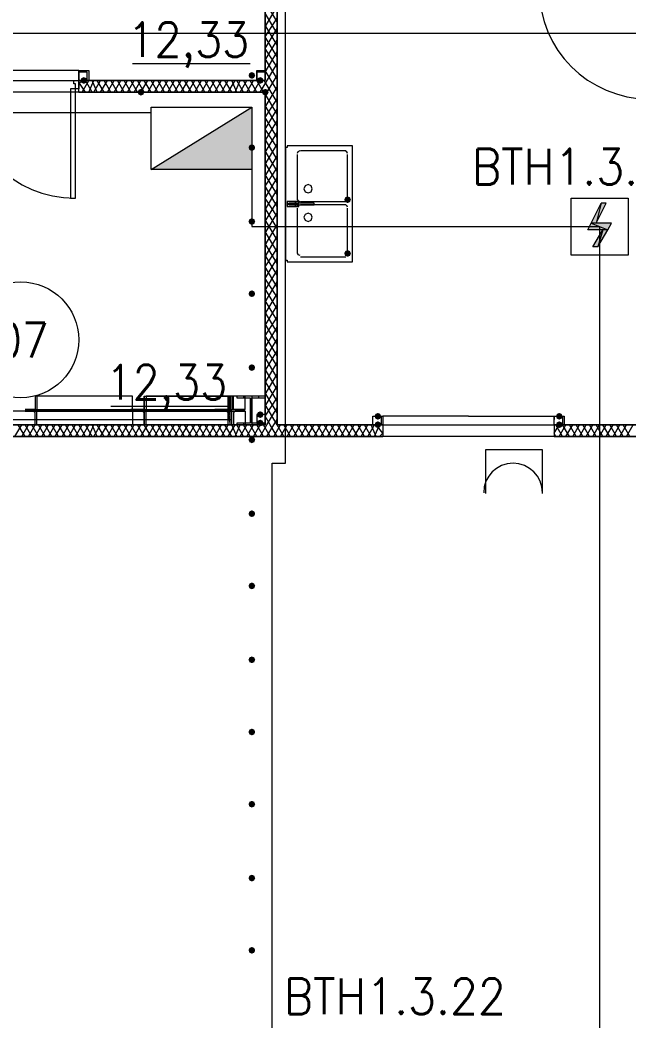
# Model space of a CAD drawing. Header units: millimetres. Extents: x 0 to 420, y 0 to 297.
# Drawn here: x 107.57 to 122.91, y 125.33 to 150.54 of the extents above; entities that cross this region are included whole.
import ezdxf

# ---------------------------------------------------------------- set-up
doc = ezdxf.new("R2010")
doc.units = ezdxf.units.MM
doc.styles.get("Standard").update_dxf_attribs({"font": 'STANDARD'})

msp = doc.modelspace()

# ---------------------------------------------------------------- hatches: boundary and pattern name
for color, points in [(7, [(109.262333, 149.013333), (109.237463, 148.953537), (109.177667, 148.928667), (109.117871, 148.953537), (109.093, 149.013333), (109.117871, 149.073129), (109.177667, 149.098), (109.237462, 149.073129)]), (7, [(113.495667, 149.140333), (113.470796, 149.080537), (113.411, 149.055667), (113.351204, 149.080537), (113.326333, 149.140333), (113.351204, 149.200129), (113.411, 149.225), (113.470796, 149.200129)]), (7, [(113.707333, 149.013333), (113.682463, 148.953537), (113.622667, 148.928667), (113.562871, 148.953537), (113.538, 149.013333), (113.562871, 149.073129), (113.622667, 149.098), (113.682462, 149.073129)]), (254, [(110.701667, 148.717), (110.676796, 148.657204), (110.617, 148.632333), (110.557204, 148.657204), (110.532333, 148.717), (110.557204, 148.776796), (110.617, 148.801667), (110.676796, 148.776796)]), (254, [(113.834333, 148.717), (113.809462, 148.657204), (113.749667, 148.632333), (113.689871, 148.657204), (113.665, 148.717), (113.689871, 148.776796), (113.749667, 148.801667), (113.809462, 148.776796)]), (1, [(113.411001, 148.335999), (113.411001, 146.769666), (110.871001, 146.769666)]), (7, [(113.495667, 147.32), (113.470796, 147.260204), (113.411, 147.235333), (113.351204, 147.260204), (113.326333, 147.32), (113.351204, 147.379796), (113.411, 147.404667), (113.470796, 147.379796)]), (7, [(115.908667, 146.007667), (115.883796, 145.947871), (115.824, 145.923), (115.764204, 145.947871), (115.739333, 146.007667), (115.764204, 146.067462), (115.824, 146.092333), (115.883796, 146.067463)]), (7, [(113.495667, 145.457333), (113.470796, 145.397537), (113.411, 145.372667), (113.351204, 145.397537), (113.326333, 145.457333), (113.351204, 145.517129), (113.411, 145.542), (113.470796, 145.517129)]), (7, [(115.908667, 144.653), (115.883796, 144.593204), (115.824, 144.568333), (115.764204, 144.593204), (115.739333, 144.653), (115.764204, 144.712796), (115.824, 144.737667), (115.883796, 144.712796)]), (7, [(113.495667, 143.637), (113.470796, 143.577204), (113.411, 143.552333), (113.351204, 143.577204), (113.326333, 143.637), (113.351204, 143.696796), (113.411, 143.721667), (113.470796, 143.696796)]), (7, [(113.495667, 141.774333), (113.470796, 141.714537), (113.411, 141.689667), (113.351204, 141.714537), (113.326333, 141.774333), (113.351204, 141.834129), (113.411, 141.859), (113.470796, 141.834129)]), (98, [(112.860667, 141.054667), (112.818333, 141.054667)]), (98, [(112.522, 140.716), (112.564333, 140.716)]), (98, [(112.522, 140.673667), (112.564333, 140.673667)]), (98, [(112.776, 140.716), (112.860667, 140.716)]), (7, [(113.707333, 140.589), (113.682463, 140.529204), (113.622667, 140.504333), (113.562871, 140.529204), (113.538, 140.589), (113.562871, 140.648796), (113.622667, 140.673667), (113.682462, 140.648796)]), (7, [(113.707333, 140.377333), (113.682463, 140.317537), (113.622667, 140.292667), (113.562871, 140.317537), (113.538, 140.377333), (113.562871, 140.437129), (113.622667, 140.462), (113.682462, 140.437129)]), (7, [(116.670667, 140.546667), (116.645796, 140.486871), (116.586, 140.462), (116.526204, 140.486871), (116.501333, 140.546667), (116.526204, 140.606462), (116.586, 140.631333), (116.645796, 140.606463)]), (7, [(116.670667, 140.335), (116.645796, 140.275204), (116.586, 140.250333), (116.526204, 140.275204), (116.501333, 140.335), (116.526204, 140.394796), (116.586, 140.419667), (116.645796, 140.394796)]), (7, [(121.242667, 140.546667), (121.217796, 140.486871), (121.158, 140.462), (121.098204, 140.486871), (121.073333, 140.546667), (121.098204, 140.606462), (121.158, 140.631333), (121.217796, 140.606463)]), (7, [(121.242667, 140.335), (121.217796, 140.275204), (121.158, 140.250333), (121.098204, 140.275204), (121.073333, 140.335), (121.098204, 140.394796), (121.158, 140.419667), (121.217796, 140.394796)]), (7, [(113.495667, 139.954), (113.470796, 139.894204), (113.411, 139.869333), (113.351204, 139.894204), (113.326333, 139.954), (113.351204, 140.013796), (113.411, 140.038667), (113.470796, 140.013796)]), (7, [(113.495667, 138.091333), (113.470796, 138.031537), (113.411, 138.006667), (113.351204, 138.031537), (113.326333, 138.091333), (113.351204, 138.151129), (113.411, 138.176), (113.470796, 138.151129)]), (7, [(113.495667, 136.271), (113.470796, 136.211204), (113.411, 136.186333), (113.351204, 136.211204), (113.326333, 136.271), (113.351204, 136.330796), (113.411, 136.355667), (113.470796, 136.330796)]), (7, [(113.495667, 134.408333), (113.470796, 134.348537), (113.411, 134.323667), (113.351204, 134.348537), (113.326333, 134.408333), (113.351204, 134.468129), (113.411, 134.493), (113.470796, 134.468129)]), (7, [(113.495667, 132.588), (113.470796, 132.528204), (113.411, 132.503333), (113.351204, 132.528204), (113.326333, 132.588), (113.351204, 132.647796), (113.411, 132.672667), (113.470796, 132.647796)]), (7, [(113.495667, 130.767667), (113.470796, 130.707871), (113.411, 130.683), (113.351204, 130.707871), (113.326333, 130.767667), (113.351204, 130.827462), (113.411, 130.852333), (113.470796, 130.827463)]), (7, [(113.495667, 128.905), (113.470796, 128.845204), (113.411, 128.820333), (113.351204, 128.845204), (113.326333, 128.905), (113.351204, 128.964796), (113.411, 128.989667), (113.470796, 128.964796)]), (7, [(113.495667, 127.084667), (113.470796, 127.024871), (113.411, 127), (113.351204, 127.024871), (113.326333, 127.084667), (113.351204, 127.144462), (113.411, 127.169333), (113.470796, 127.144463)])]:
    msp.add_hatch(color=color).paths.add_polyline_path(points, flags=0)
h = msp.add_hatch(color=7)
h.paths.add_polyline_path([(109.050667, 148.717), (113.749667, 148.717)], flags=0)
h.paths.add_polyline_path([(113.749667, 148.717), (109.050667, 148.717)], flags=0)
h = msp.add_hatch(color=5)
h.paths.add_polyline_path([(122.343335, 145.922999), (122.216335, 145.922999), (122.089335, 145.414999)], flags=0)
h.paths.add_polyline_path([(122.216335, 145.922999), (122.089335, 145.414999), (121.962335, 145.414999)], flags=0)
h = msp.add_hatch(color=5)
h.paths.add_polyline_path([(122.470335, 145.414999), (121.962335, 145.414999), (122.385668, 145.245666)], flags=0)
h.paths.add_polyline_path([(121.962335, 145.414999), (122.385668, 145.245666), (121.877668, 145.245666)], flags=0)
h = msp.add_hatch(color=5)
h.paths.add_polyline_path([(122.385668, 145.245666), (122.258668, 145.245666), (122.131668, 144.822333)], flags=0)
h.paths.add_polyline_path([(122.258668, 145.245666), (122.131668, 144.822333), (122.004668, 144.822333)], flags=0)
h = msp.add_hatch(color=98)
h.paths.add_polyline_path([(112.860667, 141.054667), (112.818333, 141.054667), (112.860667, 140.800667)], flags=0)
h.paths.add_polyline_path([(112.818333, 141.054667), (112.860667, 140.800667), (112.818333, 140.800667)], flags=0)
h = msp.add_hatch(color=98)
h.paths.add_polyline_path([(112.860667, 140.716), (112.522, 140.716)], flags=0)
h.paths.add_polyline_path([(112.522, 140.716), (112.860667, 140.716)], flags=0)
h.paths.add_polyline_path([(112.860667, 140.716), (112.522, 140.716)], flags=0)
h.paths.add_polyline_path([(112.860667, 140.716), (112.522, 140.716), (112.479667, 140.716)], flags=0)
h = msp.add_hatch(color=98)
h.paths.add_polyline_path([(112.479667, 140.716), (112.860667, 140.716)], flags=0)
h.paths.add_polyline_path([(112.860667, 140.716), (112.479667, 140.716)], flags=0)
h.paths.add_polyline_path([(112.860667, 140.716), (112.479667, 140.716)], flags=0)
h.paths.add_polyline_path([(112.479667, 140.716), (112.860667, 140.716)], flags=0)
h.paths.add_polyline_path([(112.860667, 140.716), (112.479667, 140.716)], flags=0)
h.paths.add_polyline_path([(112.860667, 140.716), (112.479667, 140.716)], flags=0)
h.paths.add_polyline_path([(112.479667, 140.716), (112.860667, 140.716)], flags=0)
h.paths.add_polyline_path([(112.860667, 140.716), (112.479667, 140.716)], flags=0)
h.paths.add_polyline_path([(112.860667, 140.716), (112.479667, 140.716)], flags=0)
h = msp.add_hatch(color=98)
h.paths.add_polyline_path([(112.479667, 140.673667), (112.860667, 140.673667)], flags=0)
h.paths.add_polyline_path([(112.479667, 140.673667), (112.860667, 140.673667)], flags=0)
h.paths.add_polyline_path([(112.860667, 140.673667), (112.479667, 140.673667)], flags=0)
h.paths.add_polyline_path([(112.860667, 140.673667), (112.479667, 140.673667)], flags=0)
h.paths.add_polyline_path([(112.479667, 140.673667), (112.860667, 140.673667)], flags=0)
h.paths.add_polyline_path([(112.860667, 140.673667), (112.479667, 140.673667)], flags=0)
h.paths.add_polyline_path([(112.860667, 140.673667), (112.479667, 140.673667)], flags=0)
h.paths.add_polyline_path([(112.479667, 140.673667), (112.860667, 140.673667)], flags=0)
h.paths.add_polyline_path([(112.860667, 140.673667), (112.479667, 140.673667)], flags=0)
h.paths.add_polyline_path([(112.860667, 140.673667), (112.479667, 140.673667), (112.522, 140.673667)], flags=0)
h = msp.add_hatch(color=98)
h.paths.add_polyline_path([(112.479667, 140.673667), (112.860667, 140.673667)], flags=0)
h.paths.add_polyline_path([(112.860667, 140.673667), (112.522, 140.673667)], flags=0)
h.paths.add_polyline_path([(112.860667, 140.673667), (112.522, 140.673667)], flags=0)
h = msp.add_hatch(color=98)
h.paths.add_polyline_path([(112.522, 140.716), (112.564333, 140.716)], flags=0)
h.paths.add_polyline_path([(112.564333, 140.716), (112.522, 140.716)], flags=0)
h = msp.add_hatch(color=98)
h.paths.add_polyline_path([(112.522, 140.673667), (112.564333, 140.673667)], flags=0)
h.paths.add_polyline_path([(112.564333, 140.673667), (112.522, 140.673667)], flags=0)
h = msp.add_hatch(color=98)
h.paths.add_polyline_path([(112.860667, 140.716), (112.818333, 140.716)], flags=0)
h.paths.add_polyline_path([(112.818333, 140.716), (112.860667, 140.716), (112.776, 140.716)], flags=0)
h.paths.add_polyline_path([(112.860667, 140.716), (112.776, 140.716), (112.564333, 140.716)], flags=0)
h = msp.add_hatch(color=98)
h.paths.add_polyline_path([(112.860667, 140.673667), (112.564333, 140.673667)], flags=0)
h.paths.add_polyline_path([(112.564333, 140.673667), (112.860667, 140.673667), (112.776, 140.673667)], flags=0)
h = msp.add_hatch(color=98)
h.paths.add_polyline_path([(112.860667, 140.673667), (112.776, 140.673667), (112.860667, 140.631333)], flags=0)
h.paths.add_polyline_path([(112.776, 140.673667), (112.860667, 140.631333), (112.818333, 140.631333)], flags=0)
h.paths.add_polyline_path([(112.860667, 140.631333), (112.818333, 140.631333)], flags=0)
h.paths.add_polyline_path([(112.818333, 140.631333), (112.860667, 140.631333)], flags=0)
h.paths.add_polyline_path([(112.860667, 140.631333), (112.818333, 140.631333)], flags=0)
h.paths.add_polyline_path([(112.860667, 140.631333), (112.818333, 140.631333)], flags=0)
h.paths.add_polyline_path([(112.818333, 140.631333), (112.860667, 140.631333)], flags=0)
h.paths.add_polyline_path([(112.860667, 140.631333), (112.818333, 140.631333)], flags=0)
h = msp.add_hatch(color=98)
h.paths.add_polyline_path([(112.860667, 140.800667), (112.818333, 140.800667), (112.860667, 140.758333)], flags=0)
h.paths.add_polyline_path([(112.818333, 140.800667), (112.860667, 140.758333), (112.818333, 140.758333)], flags=0)
h.paths.add_polyline_path([(112.860667, 140.758333), (112.818333, 140.758333)], flags=0)
h.paths.add_polyline_path([(112.818333, 140.758333), (112.860667, 140.758333)], flags=0)
h = msp.add_hatch(color=98)
h.paths.add_polyline_path([(112.860667, 140.758333), (112.818333, 140.758333), (112.860667, 140.716)], flags=0)
h.paths.add_polyline_path([(112.818333, 140.758333), (112.860667, 140.716), (112.818333, 140.716)], flags=0)
h.paths.add_polyline_path([(112.860667, 140.716), (112.818333, 140.716)], flags=0)
h.paths.add_polyline_path([(112.818333, 140.716), (112.860667, 140.716)], flags=0)
h = msp.add_hatch(color=98)
h.paths.add_polyline_path([(112.860667, 140.631333), (112.818333, 140.631333), (112.860667, 140.589)], flags=0)
h.paths.add_polyline_path([(112.818333, 140.631333), (112.860667, 140.589), (112.818333, 140.589)], flags=0)

# ---------------------------------------------------------------- linework, layer by layer
at = {"color": 6, "lineweight": 0}
for points in [[(133.265334, 221.868999), (118.956668, 221.868999), (118.956668, 215.518999), (102.065668, 215.518999), (102.065668, 148.208999), (110.871001, 148.208999)], [(119.295333, 105.875667), (118.787333, 105.875667), (118.787333, 112.183333), (113.919, 112.183333), (113.919, 139.361333), (114.257667, 139.361333), (114.257667, 160.02), (114.511667, 160.02), (114.511667, 163.152667), (114.681, 163.152667)], [(120.734667, 138.599333), (120.734667, 139.7), (119.295333, 139.7), (119.295333, 138.599333)], [(120.734667, 138.620712), (120.719576, 138.769982), (120.676383, 138.909009), (120.608066, 139.034815), (120.517602, 139.144423), (120.40797, 139.234855), (120.282146, 139.303136), (120.143108, 139.346288), (119.993833, 139.361333), (119.844559, 139.346288), (119.705521, 139.303136), (119.579697, 139.234855), (119.470064, 139.144423), (119.379601, 139.034815), (119.311284, 138.909009), (119.268091, 138.769982), (119.253, 138.620712)]]:
    msp.add_lwpolyline(points, dxfattribs=at)
at = {"color": 1, "lineweight": 0}
for points in [[(156.421668, 145.287999), (142.663334, 145.287999), (142.663334, 150.198666), (139.488334, 150.198666), (139.488334, 145.287999), (127.127001, 145.287999), (127.127001, 150.198666), (125.814668, 150.198666), (107.272668, 150.198666), (107.272668, 152.315333), (107.272668, 153.754666), (107.272668, 162.009666), (107.611335, 162.009666), (107.611335, 163.152666), (107.611335, 178.138666)], [(110.871001, 146.769666), (110.871001, 148.335999), (113.411001, 148.335999), (113.411001, 146.769666), (110.871001, 146.769666), (113.411001, 148.335999)], [(113.411001, 146.769666), (113.411001, 145.330333), (121.454335, 145.330333), (122.174001, 145.330333), (122.174001, 124.375333), (116.755335, 124.375333), (116.755335, 114.3), (109.685668, 114.3), (109.685668, 108.458), (134.620001, 108.458), (134.620001, 122.809), (226.610334, 122.809)]]:
    msp.add_lwpolyline(points, dxfattribs=at)
at = {"color": 152, "lineweight": 0}
for points in [[(101.430667, 149.013333), (113.749667, 149.013333), (113.749667, 157.437667), (101.430667, 157.437667)], [(101.430667, 140.335), (113.749667, 140.335), (113.749667, 148.717), (101.430667, 148.717)]]:
    msp.add_lwpolyline(points, close=True, dxfattribs=at)
at = {"color": 7, "lineweight": 0}
for points in [[(113.749667, 157.437667), (113.749667, 149.013333)], [(114.046, 140.335), (114.046, 151.468667)], [(120.65, 151.3205), (120.664316, 151.036991), (120.706334, 150.761673), (120.77466, 150.495939), (120.867901, 150.241182), (120.984663, 149.998796), (121.123552, 149.770176), (121.283176, 149.556714), (121.462139, 149.359805), (121.659048, 149.180842), (121.872509, 149.021219), (122.10113, 148.88233), (122.343515, 148.765568), (122.598272, 148.672326), (122.864006, 148.604), (123.139325, 148.561982), (123.422833, 148.547667)], [(114.046, 150.495), (113.749667, 151.003)], [(113.749667, 150.368), (114.046, 150.876)], [(114.046, 150.198667), (113.749667, 150.706667)], [(113.749667, 150.114), (114.046, 150.579667)], [(114.046, 149.902333), (113.749667, 150.410333)], [(113.749667, 149.817667), (114.046, 150.325667)], [(114.046, 149.606), (113.749667, 150.114)], [(113.749667, 149.521333), (114.046, 150.029333)], [(114.046, 149.352), (113.749667, 149.817667)], [(113.749667, 149.225), (114.046, 149.733)], [(114.046, 149.055667), (113.749667, 149.563667)], [(107.611333, 149.267333), (106.129667, 149.267333), (106.129667, 149.140333)], [(109.050667, 149.140333), (109.050667, 149.267333), (107.611333, 149.267333)], [(109.177667, 149.267333), (109.177667, 149.225)], [(110.405333, 149.436667), (113.368667, 149.436667)], [(113.622667, 149.267333), (113.622667, 149.225)], [(113.749667, 148.928667), (114.046, 149.436667)], [(114.046, 148.759333), (113.749667, 149.267333)], [(106.129667, 149.140333), (106.129667, 149.013333), (107.611333, 149.013333)], [(107.611333, 149.013333), (109.050667, 149.013333), (109.050667, 149.140333)], [(109.050667, 148.928667), (109.135333, 149.013333)], [(109.050667, 148.717), (109.050667, 148.801667), (109.050667, 149.013333)], [(113.749667, 149.013333), (109.050667, 149.013333)], [(109.135333, 148.717), (109.304667, 149.013333)], [(109.389333, 148.717), (109.22, 149.013333)], [(109.304667, 148.717), (109.431667, 149.013333)], [(109.516333, 148.717), (109.389333, 149.013333)], [(109.431667, 148.717), (109.601, 149.013333)], [(109.685667, 148.717), (109.516333, 149.013333)], [(109.601, 148.717), (109.770333, 149.013333)], [(109.855, 148.717), (109.685667, 149.013333)], [(109.770333, 148.717), (109.939667, 149.013333)], [(110.024333, 148.717), (109.855, 149.013333)], [(109.939667, 148.717), (110.109, 149.013333)], [(110.193667, 148.717), (110.024333, 149.013333)], [(110.109, 148.717), (110.278333, 149.013333)], [(110.363, 148.717), (110.193667, 149.013333)], [(110.278333, 148.717), (110.447667, 149.013333)], [(110.532333, 148.717), (110.363, 149.013333)], [(110.447667, 148.717), (110.617, 149.013333)], [(110.701667, 148.717), (110.532333, 149.013333)], [(110.617, 148.717), (110.786333, 149.013333)], [(110.871, 148.717), (110.701667, 149.013333)], [(110.786333, 148.717), (110.955667, 149.013333)], [(111.040333, 148.717), (110.871, 149.013333)], [(110.955667, 148.717), (111.125, 149.013333)], [(111.209667, 148.717), (111.040333, 149.013333)], [(111.125, 148.717), (111.294333, 149.013333)], [(111.379, 148.717), (111.209667, 149.013333)], [(111.294333, 148.717), (111.463667, 149.013333)], [(111.548333, 148.717), (111.379, 149.013333)], [(111.463667, 148.717), (111.633, 149.013333)], [(111.717667, 148.717), (111.548333, 149.013333)], [(111.633, 148.717), (111.802333, 149.013333)], [(111.887, 148.717), (111.717667, 149.013333)], [(111.802333, 148.717), (111.971667, 149.013333)], [(112.056333, 148.717), (111.887, 149.013333)], [(111.971667, 148.717), (112.141, 149.013333)], [(112.225667, 148.717), (112.056333, 149.013333)], [(112.141, 148.717), (112.310333, 149.013333)], [(112.395, 148.717), (112.225667, 149.013333)], [(112.310333, 148.717), (112.479667, 149.013333)], [(112.564333, 148.717), (112.395, 149.013333)], [(112.479667, 148.717), (112.649, 149.013333)], [(112.733667, 148.717), (112.564333, 149.013333)], [(112.649, 148.717), (112.818333, 149.013333)], [(112.903, 148.717), (112.733667, 149.013333)], [(112.818333, 148.717), (112.987667, 149.013333)], [(113.03, 148.717), (112.903, 149.013333)], [(112.987667, 148.717), (113.114667, 149.013333)], [(113.199333, 148.717), (113.03, 149.013333)], [(113.114667, 148.717), (113.284, 149.013333)], [(113.368667, 148.717), (113.199333, 149.013333)], [(113.284, 148.717), (113.453333, 149.013333)], [(113.538, 148.717), (113.368667, 149.013333)], [(113.453333, 148.717), (113.622667, 149.013333)], [(113.707333, 148.717), (113.538, 149.013333)], [(113.749667, 148.971), (113.707333, 149.013333)], [(113.749667, 148.632333), (114.046, 149.140333)], [(106.172, 148.822833), (106.186316, 148.539325), (106.228334, 148.264006), (106.29666, 147.998272), (106.389901, 147.743515), (106.506663, 147.50113), (106.645552, 147.272509), (106.805176, 147.059048), (106.984139, 146.862139), (107.181048, 146.683176), (107.394509, 146.523552), (107.62313, 146.384663), (107.865515, 146.267901), (108.120272, 146.17466), (108.386006, 146.106334), (108.661325, 146.064316), (108.944833, 146.05)], [(109.22, 148.717), (109.050667, 148.971)], [(109.050667, 148.717), (109.050667, 148.801667)], [(113.622667, 148.717), (113.749667, 148.928667)], [(114.046, 148.463), (113.749667, 148.971)], [(113.749667, 148.336), (114.046, 148.844)], [(109.050667, 148.717), (113.749667, 148.717), (109.050667, 148.717), (113.749667, 148.717)], [(109.050667, 148.717), (113.749667, 148.717)], [(113.749667, 148.717), (113.749667, 140.335)], [(114.046, 148.166667), (113.749667, 148.674667)], [(113.749667, 148.082), (114.046, 148.547667)], [(114.046, 147.870333), (113.749667, 148.378333)], [(113.749667, 147.785667), (114.046, 148.293667)], [(114.046, 147.574), (113.749667, 148.082)], [(113.749667, 147.489333), (114.046, 147.997333)], [(114.046, 147.32), (113.749667, 147.785667)], [(113.749667, 147.193), (114.046, 147.701)], [(114.046, 147.023667), (113.749667, 147.531667)], [(113.749667, 146.896667), (114.046, 147.404667)], [(114.046, 146.727333), (113.749667, 147.235333)], [(114.6175, 147.235333), (114.572605, 147.216728), (114.554, 147.171833)], [(115.781667, 147.235333), (114.638667, 147.235333)], [(115.824, 147.171833), (115.805394, 147.216728), (115.7605, 147.235333)], [(113.749667, 146.600333), (114.046, 147.108333)], [(114.554, 147.150667), (114.554, 146.007667)], [(115.824, 146.007667), (115.824, 147.150667)], [(114.046, 146.431), (113.749667, 146.939)], [(113.749667, 146.346333), (114.046, 146.812)], [(114.046, 146.134667), (113.749667, 146.642667)], [(113.749667, 146.05), (114.046, 146.558)], [(114.046, 145.838333), (113.749667, 146.346333)], [(113.749667, 145.753667), (114.046, 146.261667)], [(114.046, 145.584333), (113.749667, 146.05)], [(113.749667, 145.457333), (114.046, 145.965333)], [(114.554, 146.028833), (114.572605, 145.983939), (114.6175, 145.965333)], [(114.638667, 145.965333), (115.781667, 145.965333)], [(115.7605, 145.965333), (115.805394, 145.983939), (115.824, 146.028833)], [(121.454335, 146.049999), (122.893668, 146.049999)], [(114.046, 145.288), (113.749667, 145.796)], [(114.6175, 145.880667), (114.572605, 145.862061), (114.554, 145.817167)], [(114.554, 145.796), (114.554, 144.653)], [(115.781667, 145.880667), (114.638667, 145.880667)], [(115.824, 145.817167), (115.805394, 145.862061), (115.7605, 145.880667)], [(115.824, 144.653), (115.824, 145.796)], [(113.749667, 145.161), (114.046, 145.669)], [(114.046, 144.991667), (113.749667, 145.499667)], [(113.749667, 144.864667), (114.046, 145.372667)], [(114.046, 144.695333), (113.749667, 145.203333)], [(113.749667, 144.568333), (114.046, 145.076333)], [(114.046, 144.399), (113.749667, 144.907)], [(113.749667, 144.314333), (114.046, 144.78)], [(114.046, 144.102667), (113.749667, 144.610667)], [(113.749667, 144.018), (114.046, 144.526)], [(114.554, 144.674167), (114.572605, 144.629272), (114.6175, 144.610667)], [(114.638667, 144.568333), (115.781667, 144.568333)], [(115.7605, 144.610667), (115.805394, 144.629272), (115.824, 144.674167)], [(114.046, 143.806333), (113.749667, 144.314333)], [(113.749667, 143.721667), (114.046, 144.229667)], [(114.046, 143.552333), (113.749667, 144.018)], [(113.749667, 143.425333), (114.046, 143.933333)], [(114.046, 143.256), (113.749667, 143.764)], [(113.749667, 143.129), (114.046, 143.637)], [(114.046, 142.959667), (113.749667, 143.467667)], [(113.749667, 142.832667), (114.046, 143.340667)], [(114.046, 142.663333), (113.749667, 143.171333)], [(113.749667, 142.578667), (114.046, 143.044333)], [(114.046, 142.367), (113.749667, 142.875)], [(113.749667, 142.282333), (114.046, 142.790333)], [(114.046, 142.070667), (113.749667, 142.578667)], [(113.749667, 141.986), (114.046, 142.494)], [(114.046, 141.816667), (113.749667, 142.282333)], [(113.749667, 141.689667), (114.046, 142.197667)], [(114.046, 141.520333), (113.749667, 142.028333)], [(113.749667, 141.393333), (114.046, 141.901333)], [(114.046, 141.224), (113.749667, 141.732)], [(113.749667, 141.097), (114.046, 141.605)], [(114.046, 140.927667), (113.749667, 141.435667)], [(113.749667, 140.800667), (114.046, 141.308667)], [(107.95, 141.054667), (107.95, 140.758333), (107.95, 140.716), (107.907667, 140.716), (107.696, 140.716)], [(107.992333, 141.054667), (107.95, 141.054667)], [(110.701667, 140.716), (110.701667, 141.054667), (110.701667, 140.758333), (110.701667, 140.716), (112.860667, 140.716)], [(110.701667, 141.054667), (112.860667, 141.054667)], [(112.903, 141.054667), (110.744, 141.054667), (110.744, 140.716), (112.903, 140.716), (113.241667, 140.716), (113.199333, 140.716), (112.987667, 140.716), (112.945333, 140.716), (112.945333, 140.758333), (112.945333, 141.054667), (112.903, 141.054667), (112.903, 140.716)], [(112.860667, 140.716), (113.241667, 140.716), (113.241667, 141.054667), (112.860667, 141.054667)], [(113.03, 141.054667), (113.03, 141.012333)], [(113.199333, 141.054667), (113.199333, 141.012333)], [(113.411, 141.054667), (113.411, 140.335)], [(113.580333, 141.054667), (113.580333, 141.012333)], [(114.046, 140.631333), (113.749667, 141.139333)], [(113.749667, 141.054667), (113.749667, 141.012333)], [(113.749667, 140.546667), (114.046, 141.012333)], [(102.277333, 140.462), (102.277333, 140.673667), (102.277333, 140.631333), (102.277333, 140.462), (112.903, 140.462), (112.903, 140.673667), (102.277333, 140.673667)], [(107.696, 140.716), (107.992333, 140.716)], [(107.696, 140.673667), (107.992333, 140.673667)], [(107.95, 140.335), (107.95, 140.631333), (107.907667, 140.673667), (107.696, 140.673667)], [(109.855, 140.800667), (112.818333, 140.800667)], [(110.659333, 140.716), (110.363, 140.716), (110.701667, 140.716), (110.659333, 140.716), (110.363, 140.716)], [(110.701667, 140.631333), (110.659333, 140.673667), (110.363, 140.673667), (110.701667, 140.673667)], [(110.363, 140.673667), (110.659333, 140.673667)], [(110.701667, 140.673667), (112.860667, 140.673667)], [(110.701667, 140.673667), (110.701667, 140.335), (110.701667, 140.631333)], [(112.903, 140.335), (110.744, 140.335), (110.744, 140.673667), (112.903, 140.673667), (113.241667, 140.673667), (113.199333, 140.673667), (112.987667, 140.673667), (112.945333, 140.631333), (112.945333, 140.335), (112.903, 140.335), (112.903, 140.673667)], [(112.522, 140.716), (112.776, 140.716)], [(112.522, 140.673667), (112.776, 140.673667)], [(112.860667, 140.673667), (113.241667, 140.673667), (113.241667, 140.335), (112.860667, 140.335)], [(114.046, 140.335), (113.749667, 140.843)], [(113.792, 140.335), (114.046, 140.758333)], [(113.876667, 140.335), (113.749667, 140.546667)], [(113.961333, 140.335), (114.046, 140.462)], [(118.872, 140.546667), (116.713, 140.546667), (116.713, 140.462)], [(116.713, 140.462), (116.713, 140.335), (118.872, 140.335)], [(118.872, 140.546667), (121.031, 140.546667), (121.242667, 140.546667), (121.242667, 140.335), (121.031, 140.335), (121.031, 140.546667), (121.285, 140.546667), (121.285, 140.335), (121.031, 140.335), (121.031, 140.546667), (121.031, 140.462)], [(118.872, 140.335), (121.031, 140.335), (121.031, 140.462)], [(113.749667, 140.335), (101.430667, 140.335)], [(107.442, 140.038667), (107.611333, 140.335)], [(107.696, 140.038667), (107.526667, 140.335)], [(107.611333, 140.038667), (107.780667, 140.335)], [(107.865333, 140.038667), (107.696, 140.335)], [(107.780667, 140.038667), (107.95, 140.335)], [(108.034667, 140.038667), (107.865333, 140.335)], [(107.95, 140.038667), (108.119333, 140.335)], [(107.992333, 140.335), (107.95, 140.335)], [(108.204, 140.038667), (108.034667, 140.335)], [(108.119333, 140.038667), (108.288667, 140.335)], [(108.373333, 140.038667), (108.204, 140.335)], [(108.288667, 140.038667), (108.458, 140.335)], [(108.542667, 140.038667), (108.373333, 140.335)], [(108.458, 140.038667), (108.627333, 140.335)], [(108.712, 140.038667), (108.542667, 140.335)], [(108.627333, 140.038667), (108.796667, 140.335)], [(108.881333, 140.038667), (108.712, 140.335)], [(108.796667, 140.038667), (108.966, 140.335)], [(109.050667, 140.038667), (108.881333, 140.335)], [(108.966, 140.038667), (109.135333, 140.335)], [(109.22, 140.038667), (109.050667, 140.335)], [(109.135333, 140.038667), (109.304667, 140.335)], [(109.389333, 140.038667), (109.22, 140.335)], [(109.304667, 140.038667), (109.431667, 140.335)], [(109.516333, 140.038667), (109.389333, 140.335)], [(109.431667, 140.038667), (109.601, 140.335)], [(109.685667, 140.038667), (109.516333, 140.335)], [(109.601, 140.038667), (109.770333, 140.335)], [(109.855, 140.038667), (109.685667, 140.335)], [(109.770333, 140.038667), (109.939667, 140.335)], [(110.024333, 140.038667), (109.855, 140.335)], [(109.939667, 140.038667), (110.109, 140.335)], [(110.193667, 140.038667), (110.024333, 140.335)], [(110.109, 140.038667), (110.278333, 140.335)], [(110.363, 140.038667), (110.193667, 140.335)], [(110.278333, 140.038667), (110.447667, 140.335)], [(110.532333, 140.038667), (110.363, 140.335)], [(110.447667, 140.038667), (110.617, 140.335)], [(110.701667, 140.038667), (110.532333, 140.335)], [(110.617, 140.038667), (110.786333, 140.335)], [(110.871, 140.038667), (110.701667, 140.335)], [(110.701667, 140.335), (112.860667, 140.335)], [(110.786333, 140.038667), (110.955667, 140.335)], [(111.040333, 140.038667), (110.871, 140.335)], [(110.955667, 140.038667), (111.125, 140.335)], [(111.209667, 140.038667), (111.040333, 140.335)], [(111.125, 140.038667), (111.294333, 140.335)], [(111.379, 140.038667), (111.209667, 140.335)], [(111.294333, 140.038667), (111.463667, 140.335)], [(111.548333, 140.038667), (111.379, 140.335)], [(111.463667, 140.038667), (111.633, 140.335)], [(111.717667, 140.038667), (111.548333, 140.335)], [(111.633, 140.038667), (111.802333, 140.335)], [(111.887, 140.038667), (111.717667, 140.335)], [(111.802333, 140.038667), (111.971667, 140.335)], [(112.056333, 140.038667), (111.887, 140.335)], [(111.971667, 140.038667), (112.141, 140.335)], [(112.225667, 140.038667), (112.056333, 140.335)], [(112.141, 140.038667), (112.310333, 140.335)], [(112.395, 140.038667), (112.225667, 140.335)], [(112.310333, 140.038667), (112.479667, 140.335)], [(112.564333, 140.038667), (112.395, 140.335)], [(112.479667, 140.038667), (112.649, 140.335)], [(112.733667, 140.038667), (112.564333, 140.335)], [(112.649, 140.038667), (112.818333, 140.335)], [(112.903, 140.038667), (112.733667, 140.335)], [(112.818333, 140.038667), (112.987667, 140.335)], [(113.03, 140.038667), (112.903, 140.335)], [(112.987667, 140.038667), (113.114667, 140.335)], [(113.03, 140.377333), (113.03, 140.335)], [(113.199333, 140.038667), (113.03, 140.335)], [(113.114667, 140.038667), (113.284, 140.335)], [(113.199333, 140.377333), (113.199333, 140.335)], [(113.368667, 140.038667), (113.199333, 140.335)], [(113.284, 140.038667), (113.453333, 140.335)], [(113.538, 140.038667), (113.368667, 140.335)], [(113.453333, 140.038667), (113.622667, 140.335)], [(113.707333, 140.038667), (113.538, 140.335)], [(113.580333, 140.377333), (113.580333, 140.335)], [(113.622667, 140.038667), (113.792, 140.335)], [(113.876667, 140.038667), (113.707333, 140.335)], [(113.749667, 140.377333), (113.749667, 140.335)], [(113.792, 140.038667), (113.961333, 140.335)], [(114.046, 140.038667), (113.876667, 140.335)], [(113.961333, 140.038667), (114.130667, 140.335)], [(114.215333, 140.038667), (114.046, 140.335)], [(116.713, 140.335), (114.046, 140.335)], [(114.130667, 140.038667), (114.3, 140.335)], [(114.384667, 140.038667), (114.215333, 140.335)], [(114.3, 140.038667), (114.469333, 140.335)], [(114.554, 140.038667), (114.384667, 140.335)], [(114.469333, 140.038667), (114.638667, 140.335)], [(114.723333, 140.038667), (114.554, 140.335)], [(114.638667, 140.038667), (114.808, 140.335)], [(114.892667, 140.038667), (114.723333, 140.335)], [(114.808, 140.038667), (114.977333, 140.335)], [(115.062, 140.038667), (114.892667, 140.335)], [(114.977333, 140.038667), (115.146667, 140.335)], [(115.231333, 140.038667), (115.062, 140.335)], [(115.146667, 140.038667), (115.316, 140.335)], [(115.400667, 140.038667), (115.231333, 140.335)], [(115.316, 140.038667), (115.485333, 140.335)], [(115.57, 140.038667), (115.400667, 140.335)], [(115.485333, 140.038667), (115.654667, 140.335)], [(115.739333, 140.038667), (115.57, 140.335)], [(115.654667, 140.038667), (115.824, 140.335)], [(115.908667, 140.038667), (115.739333, 140.335)], [(115.824, 140.038667), (115.993333, 140.335)], [(116.078, 140.038667), (115.908667, 140.335)], [(115.993333, 140.038667), (116.162667, 140.335)], [(116.247333, 140.038667), (116.078, 140.335)], [(116.162667, 140.038667), (116.332, 140.335)], [(116.416667, 140.038667), (116.247333, 140.335)], [(116.332, 140.038667), (116.501333, 140.335)], [(116.543667, 140.038667), (116.416667, 140.335)], [(116.501333, 140.038667), (116.628333, 140.335)], [(116.713, 140.123333), (116.543667, 140.335)], [(116.713, 140.335), (116.713, 140.038667)], [(116.713, 140.335), (116.713, 140.038667)], [(121.031, 140.123333), (121.158, 140.335)], [(121.031, 140.335), (121.031, 140.038667)], [(121.031, 140.335), (121.031, 140.038667)], [(125.857, 140.335), (121.031, 140.335)], [(121.242667, 140.038667), (121.073333, 140.335)], [(121.158, 140.038667), (121.327333, 140.335)], [(121.412, 140.038667), (121.242667, 140.335)], [(121.327333, 140.038667), (121.496667, 140.335)], [(121.581333, 140.038667), (121.412, 140.335)], [(121.496667, 140.038667), (121.666, 140.335)], [(121.750667, 140.038667), (121.581333, 140.335)], [(121.666, 140.038667), (121.835333, 140.335)], [(121.92, 140.038667), (121.750667, 140.335)], [(121.835333, 140.038667), (122.004667, 140.335)], [(122.089333, 140.038667), (121.92, 140.335)], [(122.004667, 140.038667), (122.174, 140.335)], [(122.258667, 140.038667), (122.089333, 140.335)], [(122.174, 140.038667), (122.343333, 140.335)], [(122.428, 140.038667), (122.258667, 140.335)], [(122.343333, 140.038667), (122.512667, 140.335)], [(122.597333, 140.038667), (122.428, 140.335)], [(122.512667, 140.038667), (122.682, 140.335)], [(122.766667, 140.038667), (122.597333, 140.335)], [(122.682, 140.038667), (122.851333, 140.335)], [(122.936, 140.038667), (122.766667, 140.335)], [(122.851333, 140.038667), (123.020667, 140.335)], [(101.430667, 140.038667), (116.713, 140.038667)], [(116.628333, 140.038667), (116.713, 140.123333)], [(121.073333, 140.038667), (121.031, 140.123333)], [(121.031, 140.038667), (125.857, 140.038667)]]:
    msp.add_lwpolyline(points, dxfattribs=at)
for points in [[(114.046, 151.468667), (114.046, 140.335), (130.640667, 140.335), (130.640667, 151.468667)], [(109.050667, 149.267333), (109.304667, 149.267333), (109.304667, 149.013333), (109.050667, 149.013333)], [(113.538, 149.267333), (113.749667, 149.267333), (113.749667, 149.013333), (113.538, 149.013333)], [(109.050667, 149.013333), (109.050667, 148.801667), (108.966, 148.801667), (108.966, 148.928667), (108.923667, 148.928667), (108.923667, 149.013333)], [(109.050667, 149.225), (109.050667, 149.013333), (109.262333, 149.013333), (109.262333, 149.225)], [(109.050667, 149.013333), (109.050667, 148.801667)], [(113.538, 149.225), (113.538, 149.013333), (113.749667, 149.013333), (113.749667, 149.225)], [(108.966, 146.05), (108.966, 148.801667), (108.839, 148.801667), (108.839, 146.05)], [(109.050667, 148.717), (113.749667, 148.717)], [(113.749667, 148.717), (109.050667, 148.717)], [(109.050667, 148.717), (113.749667, 148.717), (109.050667, 148.717), (113.749667, 148.717)], [(115.951, 144.483667), (115.951, 147.32), (115.951, 147.362333), (115.908667, 147.362333), (114.342333, 147.362333), (114.3, 147.362333), (114.3, 147.32), (114.257667, 147.32), (114.257667, 144.483667), (114.3, 144.483667), (114.3, 144.441333), (114.342333, 144.441333), (115.908667, 144.441333), (115.951, 144.441333)], [(114.935, 146.282833), (114.904007, 146.357673), (114.829167, 146.388667), (114.754327, 146.357673), (114.723333, 146.282833), (114.754327, 146.207993), (114.829167, 146.177), (114.904007, 146.207993)], [(114.511667, 145.838333), (114.511667, 145.880667), (114.342333, 145.880667), (114.342333, 145.923), (114.511667, 145.923), (114.511667, 145.965333), (114.3, 145.965333), (114.3, 145.838333)], [(114.596333, 145.965333), (114.511667, 145.965333), (114.511667, 145.923), (114.596333, 145.923)], [(114.935, 145.880667), (114.977333, 145.880667), (114.977333, 145.923), (114.935, 145.923), (114.342333, 145.923), (114.342333, 145.880667)], [(114.596333, 145.838333), (114.596333, 145.880667), (114.511667, 145.880667), (114.511667, 145.838333)], [(114.935, 145.563167), (114.904007, 145.638007), (114.829167, 145.669), (114.754327, 145.638007), (114.723333, 145.563167), (114.754327, 145.488327), (114.829167, 145.457333), (114.904007, 145.488327)], [(110.405333, 141.054667), (107.992333, 141.054667), (107.992333, 140.716), (110.405333, 140.716)], [(113.749667, 141.054667), (113.03, 141.054667), (113.03, 141.012333), (113.368667, 141.012333), (113.368667, 140.377333), (113.03, 140.377333), (113.03, 140.335), (113.749667, 140.335), (113.749667, 140.377333), (113.411, 140.377333), (113.411, 141.012333), (113.749667, 141.012333)], [(110.405333, 140.335), (107.992333, 140.335), (107.992333, 140.673667), (110.405333, 140.673667)], [(113.749667, 140.589), (113.538, 140.589), (113.538, 140.377333), (113.749667, 140.377333), (113.749667, 140.589), (113.538, 140.589), (113.538, 140.377333), (113.749667, 140.377333)], [(116.459, 140.546667), (116.670667, 140.546667), (116.670667, 140.335), (116.459, 140.335), (116.459, 140.546667), (116.713, 140.546667), (116.713, 140.335), (116.459, 140.335)], [(101.430667, 111.633), (117.940667, 111.633), (117.940667, 105.537), (130.640667, 105.537), (130.640667, 140.038667), (101.430667, 140.038667), (101.430667, 123.655667)]]:
    msp.add_lwpolyline(points, close=True, dxfattribs=at)
at = {"color": 1, "lineweight": 0}
msp.add_lwpolyline([(113.411001, 148.335999), (113.411001, 146.769666), (110.871001, 146.769666)], close=True, dxfattribs=at)
at = {"color": 5, "lineweight": 0}
for points in [[(122.893668, 144.610666), (121.454335, 144.610666), (121.454335, 146.049999), (122.893668, 146.049999)], [(122.216335, 145.922999), (122.089335, 145.414999), (121.962335, 145.414999)], [(122.343335, 145.922999), (122.216335, 145.922999), (122.089335, 145.414999)], [(121.962335, 145.414999), (122.385668, 145.245666), (121.877668, 145.245666)], [(122.470335, 145.414999), (121.962335, 145.414999), (122.385668, 145.245666)], [(122.258668, 145.245666), (122.131668, 144.822333), (122.004668, 144.822333)], [(122.385668, 145.245666), (122.258668, 145.245666), (122.131668, 144.822333)]]:
    msp.add_lwpolyline(points, close=True, dxfattribs=at)
at = {"color": 98, "lineweight": 0}
for points in [[(112.860667, 141.054667), (112.860667, 140.716), (112.479667, 140.716)], [(112.479667, 140.716), (112.522, 140.716), (112.564333, 140.716), (112.776, 140.716), (112.818333, 140.716), (112.818333, 140.758333), (112.818333, 140.800667), (112.818333, 141.054667), (112.860667, 141.054667)], [(112.860667, 140.335), (112.860667, 140.673667), (112.479667, 140.673667)], [(112.860667, 140.335), (112.818333, 140.335), (112.818333, 140.589), (112.818333, 140.631333), (112.776, 140.673667), (112.564333, 140.673667), (112.522, 140.673667), (112.479667, 140.673667)]]:
    msp.add_lwpolyline(points, dxfattribs=at)
for points in [[(112.860667, 141.054667), (112.818333, 141.054667)], [(112.860667, 141.054667), (112.818333, 141.054667), (112.860667, 140.800667)], [(112.818333, 141.054667), (112.860667, 140.800667), (112.818333, 140.800667)], [(112.860667, 140.716), (112.522, 140.716), (112.479667, 140.716)], [(112.479667, 140.716), (112.860667, 140.716)], [(112.860667, 140.716), (112.479667, 140.716)], [(112.860667, 140.716), (112.479667, 140.716)], [(112.479667, 140.716), (112.860667, 140.716)], [(112.860667, 140.716), (112.479667, 140.716)], [(112.860667, 140.716), (112.479667, 140.716)], [(112.479667, 140.716), (112.860667, 140.716)], [(112.860667, 140.716), (112.479667, 140.716)], [(112.860667, 140.716), (112.479667, 140.716)], [(112.479667, 140.673667), (112.860667, 140.673667)], [(112.479667, 140.673667), (112.860667, 140.673667)], [(112.860667, 140.673667), (112.479667, 140.673667)], [(112.860667, 140.673667), (112.479667, 140.673667)], [(112.479667, 140.673667), (112.860667, 140.673667)], [(112.860667, 140.673667), (112.479667, 140.673667)], [(112.860667, 140.673667), (112.479667, 140.673667)], [(112.479667, 140.673667), (112.860667, 140.673667)], [(112.860667, 140.673667), (112.479667, 140.673667)], [(112.860667, 140.673667), (112.479667, 140.673667), (112.522, 140.673667)], [(112.479667, 140.673667), (112.860667, 140.673667)], [(112.522, 140.716), (112.564333, 140.716)], [(112.522, 140.716), (112.564333, 140.716)], [(112.564333, 140.716), (112.522, 140.716)], [(112.860667, 140.716), (112.522, 140.716)], [(112.522, 140.716), (112.860667, 140.716)], [(112.860667, 140.716), (112.522, 140.716)], [(112.860667, 140.673667), (112.522, 140.673667)], [(112.860667, 140.673667), (112.522, 140.673667)], [(112.522, 140.673667), (112.564333, 140.673667)], [(112.522, 140.673667), (112.564333, 140.673667)], [(112.564333, 140.673667), (112.522, 140.673667)], [(112.860667, 140.716), (112.776, 140.716), (112.564333, 140.716)], [(112.860667, 140.673667), (112.564333, 140.673667)], [(112.564333, 140.673667), (112.860667, 140.673667), (112.776, 140.673667)], [(112.818333, 140.716), (112.860667, 140.716), (112.776, 140.716)], [(112.776, 140.716), (112.860667, 140.716)], [(112.860667, 140.673667), (112.776, 140.673667), (112.860667, 140.631333)], [(112.776, 140.673667), (112.860667, 140.631333), (112.818333, 140.631333)], [(112.860667, 140.800667), (112.818333, 140.800667), (112.860667, 140.758333)], [(112.818333, 140.800667), (112.860667, 140.758333), (112.818333, 140.758333)], [(112.860667, 140.758333), (112.818333, 140.758333)], [(112.818333, 140.758333), (112.860667, 140.758333)], [(112.860667, 140.758333), (112.818333, 140.758333), (112.860667, 140.716)], [(112.818333, 140.758333), (112.860667, 140.716), (112.818333, 140.716)], [(112.860667, 140.716), (112.818333, 140.716)], [(112.818333, 140.716), (112.860667, 140.716)], [(112.860667, 140.716), (112.818333, 140.716)], [(112.860667, 140.631333), (112.818333, 140.631333)], [(112.818333, 140.631333), (112.860667, 140.631333)], [(112.860667, 140.631333), (112.818333, 140.631333)], [(112.860667, 140.631333), (112.818333, 140.631333)], [(112.818333, 140.631333), (112.860667, 140.631333)], [(112.860667, 140.631333), (112.818333, 140.631333)], [(112.860667, 140.631333), (112.818333, 140.631333), (112.860667, 140.589)], [(112.818333, 140.631333), (112.860667, 140.589), (112.818333, 140.589)], [(112.860667, 140.589), (112.818333, 140.589), (112.860667, 140.335)], [(112.818333, 140.589), (112.860667, 140.335), (112.818333, 140.335)], [(112.860667, 140.335), (112.818333, 140.335)], [(112.818333, 140.335), (112.860667, 140.335)]]:
    msp.add_lwpolyline(points, close=True, dxfattribs=at)
at = {"color": 7, "lineweight": 0}
msp.add_circle((107.590167, 142.472833), 1.4605, dxfattribs=at)

# ---------------------------------------------------------------- texts
at = {"color": 7, "attachment_point": 1}
for s, insert, char_height, width in [('12,33', (110.278333, 150.478034), 0.872032, 2.56764978), ('BTH1.3.21', (118.956667, 147.29024), 0.90157, 5.10889667), ('07', (106.933998, 142.900366), 0.872032, 1.06581689), ('12,33', (109.728005, 141.842032), 0.872032, 2.56764978), ('BTH1.3.22', (114.215337, 126.377563), 0.90157, 5.30924556)]:
    msp.add_mtext(s, dxfattribs=dict(at, insert=insert, char_height=char_height, width=width))

doc.saveas('drawing.dxf')
